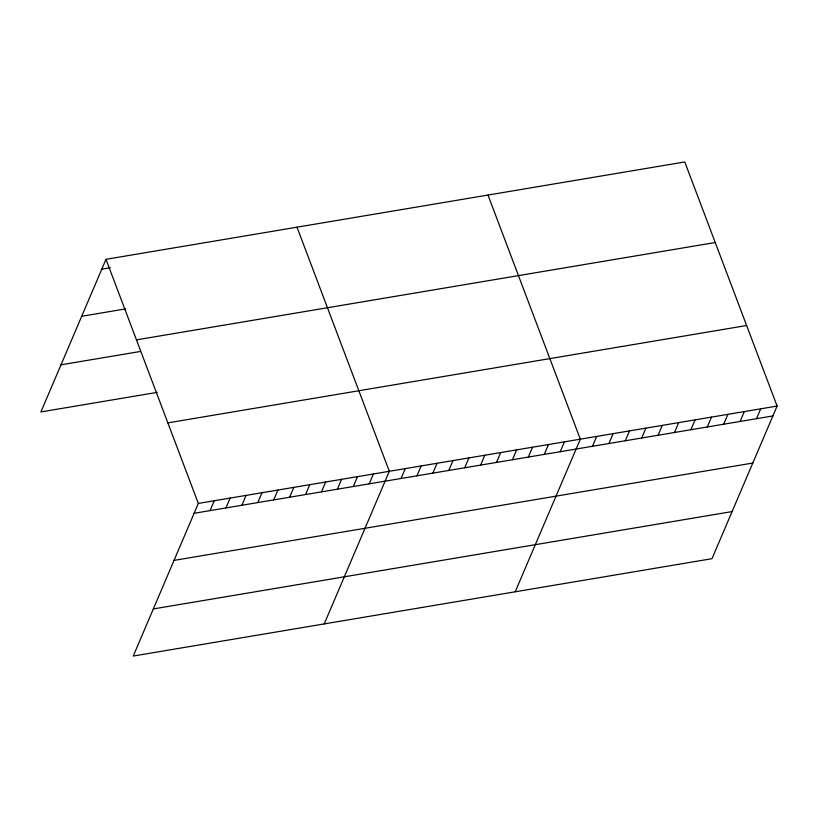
<?xml version="1.0" encoding="UTF-8"?>
<svg xmlns="http://www.w3.org/2000/svg" width="818" height="818" viewBox="0 0 818 818"><rect width="100%" height="100%" fill="white"/><g stroke="black" fill="none" stroke-linecap="round" stroke-linejoin="round"><path stroke-width="1.23" d="M105.992 259.316L198.324 503.428L133.232 656.046L712.008 558.684L777.1 406.065L684.768 161.954L105.992 259.316L40.9 411.935L157.209 392.364M210.032 510.616L214.244 500.749M225.952 507.937L230.155 498.07M241.872 505.258L246.075 495.401M257.782 502.579L261.985 492.722M273.703 499.9L277.905 490.043M289.613 497.221L293.826 487.364M305.533 494.553L309.736 484.685M321.454 491.874L325.656 482.006M337.364 489.195L341.576 479.338M353.284 486.516L357.486 476.659M369.194 483.837L373.407 473.98M324.225 623.919L389.317 471.301L296.995 227.189M401.035 478.489L405.237 468.622M416.945 475.81L421.158 465.943M432.865 473.131L437.068 463.264M448.775 470.452L452.988 460.595M464.696 467.773L468.898 457.916M480.616 465.094L484.818 455.237M496.526 462.415L500.739 452.558M512.446 459.747L516.649 449.88M528.356 457.068L532.569 447.201M544.277 454.389L548.479 444.532M560.197 451.71L564.4 441.853M515.217 591.782L580.32 439.174L487.988 195.062M592.508 446.27L596.711 436.413M608.909 443.52L613.111 433.652M625.31 440.759L629.512 430.892M641.701 437.998L645.913 428.141M658.101 435.237L662.314 425.38M674.502 432.487L678.705 422.62M690.903 429.726L695.106 419.859M707.304 426.965L711.507 417.108M723.695 424.205L727.908 414.348M740.096 421.444L744.298 411.587M756.497 418.693L760.699 408.826M101.79 269.173L110.358 267.731M81.698 316.29L125.767 308.867M136.463 339.869L715.239 242.517M60.992 364.818L140.573 351.433M167.854 422.875L746.63 325.513M198.324 503.428L777.1 406.065M194.122 513.295L772.898 415.933M174.029 560.402L752.805 463.039M153.324 608.94L732.1 511.577"/></g></svg>
